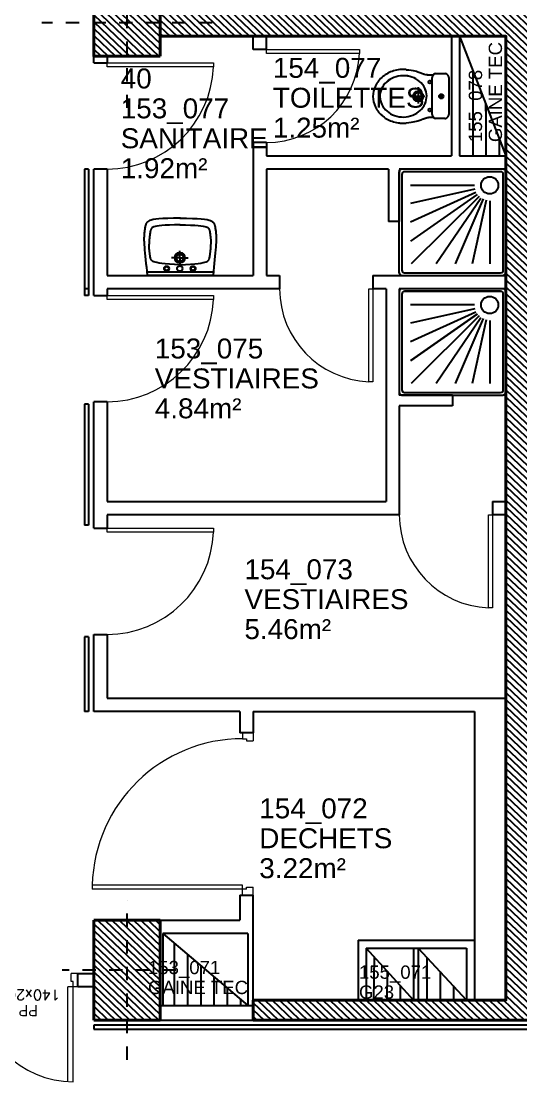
# Model space of a CAD drawing. Header units: metres. Extents: x -8 to 211, y -5 to 116.
# Drawn here: x 151.8 to 155.56, y 70.18 to 78.16 of the extents above; entities that cross this region are included whole.
import ezdxf
from ezdxf.enums import TextEntityAlignment as Align

# ---------------------------------------------------------------- set-up
doc = ezdxf.new("R2010")
doc.units = ezdxf.units.M
doc.header["$LTSCALE"] = 0.6
doc.header["$MEASUREMENT"] = 0
doc.linetypes.add('CACHÉ', pattern=[0.25, 0.125, -0.125])
doc.linetypes.add('CONTINU', pattern=[0])
doc.layers.get('0').update_dxf_attribs({"linetype": 'CONTINUOUS'})
for name, color, linetype in [('001axes', 1, 'CONTINUOUS'), ('006 sanitaire', 5, 'CONTINUOUS'), ('009 main courante', 181, 'CONTINUOUS'), ('011 S1', 1, 'CONTINUOUS'), ('A_Etiqu_Gaine', 8, 'CONTINUOUS'), ('A_Etiqu_Gaine_ancien', 8, 'CONTINUOUS'), ('A_Etiqu_Gaine_code', 8, 'CONTINUOUS'), ('A_Etiqu_Local', 8, 'CONTINUOUS'), ('A_Etiqu_Local_ancien', 8, 'CONTINUOUS'), ('A_HACH_STRUC', 7, 'CONTINUOUS'), ('A_MUR_CLOIS', 8, 'CONTINU')]:
    doc.layers.add(name, color=color, linetype=linetype)
for name, color, linetype, lineweight in [('A_MURS_STRU', 7, 'CONTINU', 40), ('A_PORTE', 8, 'CONTINU', 0), ('A_SANI', 5, 'CONTINU', 0)]:
    doc.layers.add(name, color=color, linetype=linetype, lineweight=lineweight)
doc.styles.add('Attribut', font='arial.ttf')
doc.styles.add('ROMANS8', font='romans8', dxfattribs={"height": 10})

# ---------------------------------------------------------------- blocks, each defined once
blk = doc.blocks.new('A_Etiqu_Local')
at = {"style": 'Attribut', "flags": 1}
for tag, p in [('CODE_HOPITAL', (-0.4463, 1.632)), ('CODE_SITE', (-0.4463, 1.407)), ('CODE_BATIMENT', (-0.4463, 1.182)), ('CODE_SECTEUR', (-0.4463, 0.957)), ('CODE_ETAGE', (-0.4463, 0.732)), ('NOM_NORMALISE', (-0.4463, -0.843)), ('SECTEUR_ACTIVITE', (-0.4463, -1.068)), ('SOUS_SECTEUR_ACTIVITE', (-0.4463, -1.293)), ('VOLUME', (-0.4463, -1.518)), ('SERVICE', (-0.4463, -1.743)), ('CODE_UG', (-0.4463, -1.968)), ('CODE_UA', (-0.4463, -2.193)), ('CODE_POLE', (-0.4463, -2.418)), ('OCCUPANT_EXTERNE', (-0.4463, -2.643)), ('DISPONIBILITE', (-0.4463, -2.868)), ('ACCES_HANDICAPES', (-0.4463, -3.093)), ('NATURE_SOL', (-0.4463, -3.318)), ('RISQUE_LABORATOIRE', (-0.4463, -3.543)), ('AMIANTE', (-0.4463, -3.768))]:
    blk.add_attdef(tag, p, '', height=0.15, dxfattribs=at)
at = {"layer": 'A_Etiqu_Local', "style": 'Attribut'}
for tag, p in [('CODE_PIECE', (-0.4463, 0.282)), ('NOM_USAGE', (-0.4463, 0.057)), ('SURFACE', (-0.4463, -0.168))]:
    blk.add_attdef(tag, p, '', height=0.15, dxfattribs=at)
at = {"layer": 'A_Etiqu_Local_ancien', "style": 'Attribut'}
blk.add_attdef('CODE_PIECE_ANCIEN', (-0.4463, 0.507), '', height=0.15, dxfattribs=at)
blk = doc.blocks.new('A_Etiqu_Gaine')
at = {"style": 'Attribut', "flags": 1}
for tag, p in [('CODE_HOPITAL', (-0.4323, 0.8651)), ('CODE_SITE', (-0.4323, 0.7151)), ('CODE_BATIMENT', (-0.4323, 0.5651)), ('CODE_SECTEUR', (-0.4323, 0.4151)), ('CODE_ETAGE', (-0.4323, 0.2651)), ('NOM_NORMALISE', (-0.4323, -0.3349)), ('SECTEUR_ACTIVITE', (-0.4323, -0.4849)), ('SOUS_SECTEUR_ACTIVITE', (-0.4323, -0.6349)), ('SURFACE', (-0.4323, -0.7849)), ('CODE_UG', (-0.4323, -0.9349)), ('CODE_POLE', (-0.4323, -1.0849)), ('AMIANTE', (-0.4323, -1.2349))]:
    blk.add_attdef(tag, p, '', height=0.1, dxfattribs=at)
at = {"layer": 'A_Etiqu_Gaine', "style": 'Attribut'}
blk.add_attdef('NOM_USAGE', (-0.4323, -0.1849), '', height=0.1, dxfattribs=at)
at = {"layer": 'A_Etiqu_Gaine_ancien', "style": 'Attribut'}
blk.add_attdef('CODE_PIECE_ANCIEN', (-0.4323, 0.1151), '', height=0.1, dxfattribs=at)
at = {"layer": 'A_Etiqu_Gaine_code', "style": 'Attribut'}
blk.add_attdef('CODE_PIECE', (-0.4323, -0.0349), '', height=0.1, dxfattribs=at)
blk = doc.blocks.new('P140-bt10')
for p, q in [((0.035, 0.815), (0.035, 0.1)), ((0.075, 0.8139), (0.075, 0.1)), ((1.425, 0.8139), (1.425, 0.1)), ((1.465, 0.815), (1.465, 0.1)), ((0, 0.1), (0, 0)), ((0, 0.1), (0.035, 0.1)), ((0.035, 0.1), (0.075, 0.1)), ((0.035, 0.1), (0.035, 0.06)), ((1.465, 0.1), (1.425, 0.1)), ((1.465, 0.1), (1.465, 0.06)), ((1.5, 0.1), (1.465, 0.1)), ((1.5, 0.1), (1.5, 0)), ((0, 0), (0.05, 0)), ((0.035, 0.06), (0.05, 0.06)), ((0.05, 0.06), (0.05, 0)), ((1.465, 0.06), (1.45, 0.06)), ((1.45, 0.06), (1.45, 0)), ((1.5, 0), (1.45, 0)), ((1.5, 0), (1.5, 0))]:
    blk.add_line(p, q)
for centre, start, end in [((0.035, 0.1), 0, 90), ((1.465, 0.1), 90, 180)]:
    blk.add_arc(centre, 0.715, start, end)
at = {"style": 'ROMANS8'}
for tag, p in [('DEF', (0.372, 0.2395)), ('DIM', (0.3671, 0.1221))]:
    blk.add_attdef(tag, text='', height=0.08, dxfattribs=at).set_placement(p, align=Align.CENTER)
blk = doc.blocks.new('A$C26E73A60')
at = {"layer": '006 sanitaire', "linetype": 'Continuous'}
for p, q in [((0.0118, 0.4748), (0.0152, 0.4899)), ((0.0152, 0.4899), (0.0191, 0.5014)), ((0.0191, 0.5014), (0.0233, 0.5101)), ((0.0233, 0.5101), (0.0278, 0.5167)), ((0.0278, 0.5167), (0.0302, 0.5195)), ((0.0302, 0.5195), (0.0327, 0.5219)), ((0.0327, 0.5219), (0.0354, 0.524)), ((0.0354, 0.524), (0.0382, 0.5259)), ((0.0382, 0.5259), (0.0413, 0.5276)), ((0.0413, 0.5276), (0.0447, 0.5291)), ((0.0447, 0.5291), (0.0483, 0.5305)), ((0.0483, 0.5305), (0.0524, 0.5317)), ((0.0524, 0.5317), (0.0568, 0.5328)), ((0.0568, 0.5328), (0.0616, 0.5339)), ((0.0616, 0.5339), (0.067, 0.5349)), ((0.067, 0.5349), (0.0727, 0.5359)), ((0.0683, 0.4744), (0.0716, 0.4798)), ((0.0716, 0.4798), (0.0733, 0.482)), ((0.0727, 0.5359), (0.0787, 0.5369)), ((0.0733, 0.482), (0.0751, 0.4839)), ((0.0751, 0.4839), (0.077, 0.4856)), ((0.077, 0.4856), (0.0789, 0.487)), ((0.0787, 0.5369), (0.085, 0.5378)), ((0.0789, 0.487), (0.081, 0.4883)), ((0.081, 0.4883), (0.0833, 0.4894)), ((0.0833, 0.4894), (0.0858, 0.4904)), ((0.085, 0.5378), (0.0915, 0.5386)), ((0.0858, 0.4904), (0.0885, 0.4913)), ((0.0885, 0.4913), (0.0914, 0.4922)), ((0.0914, 0.4922), (0.0947, 0.493)), ((0.0915, 0.5386), (0.098, 0.5395)), ((0.0947, 0.493), (0.102, 0.4946)), ((0.098, 0.5395), (0.1046, 0.5402)), ((0.102, 0.4946), (0.1103, 0.4961)), ((0.1046, 0.5402), (0.1111, 0.5409)), ((0.1103, 0.4961), (0.1196, 0.4976)), ((0.1111, 0.5409), (0.1175, 0.5415)), ((0.1175, 0.5415), (0.1237, 0.5421)), ((0.1196, 0.4976), (0.1295, 0.499)), ((0.1237, 0.5421), (0.1296, 0.5425)), ((0.1295, 0.499), (0.14, 0.5003)), ((0.1296, 0.5425), (0.1353, 0.5429)), ((0.1353, 0.5429), (0.1409, 0.5432)), ((0.14, 0.5003), (0.1509, 0.5015)), ((0.1409, 0.5432), (0.1465, 0.5434)), ((0.1465, 0.5434), (0.1522, 0.5435)), ((0.1509, 0.5015), (0.162, 0.5025)), ((0.1522, 0.5435), (0.158, 0.5436)), ((0.158, 0.5436), (0.164, 0.5435)), ((0.162, 0.5025), (0.1731, 0.5033)), ((0.164, 0.5435), (0.1704, 0.5433)), ((0.1704, 0.5433), (0.1772, 0.5431)), ((0.1731, 0.5033), (0.1842, 0.5039)), ((0.1772, 0.5431), (0.1845, 0.5427)), ((0.1842, 0.5039), (0.195, 0.5043)), ((0.1845, 0.5427), (0.2008, 0.5416)), ((0.21, 0.5039), (0.1993, 0.5043)), ((0.2008, 0.5416), (0.2194, 0.5402)), ((0.2211, 0.5033), (0.21, 0.5039)), ((0.2194, 0.5402), (0.2401, 0.5384)), ((0.2322, 0.5025), (0.2211, 0.5033)), ((0.2433, 0.5015), (0.2322, 0.5025)), ((0.2401, 0.5384), (0.2627, 0.5362)), ((0.2542, 0.5003), (0.2433, 0.5015)), ((0.2647, 0.499), (0.2542, 0.5003)), ((0.2627, 0.5362), (0.2872, 0.5339)), ((0.2747, 0.4976), (0.2647, 0.499)), ((0.2839, 0.4961), (0.2747, 0.4976)), ((0.2922, 0.4946), (0.2839, 0.4961)), ((0.2872, 0.5339), (0.3133, 0.5313)), ((0.2996, 0.493), (0.2922, 0.4946)), ((0.3028, 0.4922), (0.2996, 0.493)), ((0.3057, 0.4913), (0.3028, 0.4922)), ((0.3084, 0.4904), (0.3057, 0.4913)), ((0.3109, 0.4894), (0.3084, 0.4904)), ((0.3132, 0.4883), (0.3109, 0.4894)), ((0.3153, 0.487), (0.3132, 0.4883)), ((0.3133, 0.5313), (0.341, 0.5285)), ((0.3173, 0.4856), (0.3153, 0.487)), ((0.3191, 0.4839), (0.3173, 0.4856)), ((0.3209, 0.482), (0.3191, 0.4839)), ((0.3226, 0.4798), (0.3209, 0.482)), ((0.3259, 0.4744), (0.3226, 0.4798)), ((0.341, 0.5285), (0.37, 0.5256)), ((0.37, 0.5256), (0.4003, 0.5225)), ((0.4003, 0.5225), (0.4317, 0.5194)), ((0.4068, 0.5194), (0.4068, 0.0241)), ((0.4317, 0.5194), (0.4317, 0.0241)), ((0.002, 0.3648), (0.0038, 0.4012)), ((0.0038, 0.4012), (0.006, 0.4312)), ((0.006, 0.4312), (0.0087, 0.4555)), ((0.0087, 0.4555), (0.0118, 0.4748)), ((0.0534, 0.3819), (0.0551, 0.4075)), ((0.0551, 0.4075), (0.0572, 0.4282)), ((0.0572, 0.4282), (0.0596, 0.4447)), ((0.0596, 0.4447), (0.0622, 0.4574)), ((0.0622, 0.4574), (0.0652, 0.4671)), ((0.0652, 0.4671), (0.0683, 0.4744)), ((0.3291, 0.4671), (0.3259, 0.4744)), ((0.3322, 0.4574), (0.3291, 0.4671)), ((0.3353, 0.4447), (0.3322, 0.4574)), ((0.3382, 0.4282), (0.3353, 0.4447)), ((0.3412, 0.4075), (0.3382, 0.4282)), ((0.3441, 0.3819), (0.3412, 0.4075)), ((0, 0.2698), (0.0008, 0.3212)), ((0.0008, 0.3212), (0.002, 0.3648)), ((0.0512, 0.3135), (0.0521, 0.3508)), ((0.0521, 0.3508), (0.0534, 0.3819)), ((0.2982, 0.2698), (0.2982, 0.333)), ((0.347, 0.3508), (0.3441, 0.3819)), ((0.3499, 0.3135), (0.347, 0.3508)), ((0, 0.2737), (0.0008, 0.2223)), ((0.0508, 0.2696), (0.0512, 0.3135)), ((0.0508, 0.2729), (0.0512, 0.229)), ((0.2982, 0.2698), (0.2471, 0.2698)), ((0.2982, 0.2698), (0.2982, 0.2066)), ((0.2982, 0.2698), (0.3492, 0.2698)), ((0.3529, 0.2696), (0.3499, 0.3135)), ((0.3529, 0.2729), (0.3499, 0.229)), ((0.0008, 0.2223), (0.002, 0.1788)), ((0.002, 0.1788), (0.0038, 0.1423)), ((0.0512, 0.229), (0.0521, 0.1917)), ((0.0521, 0.1917), (0.0534, 0.1606)), ((0.0534, 0.1606), (0.0551, 0.135)), ((0.3441, 0.1606), (0.3412, 0.135)), ((0.347, 0.1917), (0.3441, 0.1606)), ((0.3499, 0.229), (0.347, 0.1917)), ((0.0038, 0.1423), (0.006, 0.1124)), ((0.006, 0.1124), (0.0087, 0.0881)), ((0.0087, 0.0881), (0.0118, 0.0687)), ((0.0551, 0.135), (0.0572, 0.1143)), ((0.0572, 0.1143), (0.0596, 0.0979)), ((0.0596, 0.0979), (0.0622, 0.0851)), ((0.0622, 0.0851), (0.0652, 0.0754)), ((0.3322, 0.0851), (0.3291, 0.0754)), ((0.3353, 0.0979), (0.3322, 0.0851)), ((0.3382, 0.1143), (0.3353, 0.0979)), ((0.3412, 0.135), (0.3382, 0.1143)), ((0.0118, 0.0687), (0.0152, 0.0537)), ((0.0152, 0.0537), (0.0191, 0.0422)), ((0.0191, 0.0422), (0.0233, 0.0334)), ((0.0233, 0.0334), (0.0278, 0.0268)), ((0.0278, 0.0268), (0.0302, 0.0241)), ((0.0302, 0.0241), (0.0327, 0.0217)), ((0.0327, 0.0217), (0.0354, 0.0195)), ((0.0354, 0.0195), (0.0382, 0.0176)), ((0.0382, 0.0176), (0.0413, 0.0159)), ((0.0413, 0.0159), (0.0447, 0.0144)), ((0.0447, 0.0144), (0.0483, 0.0131)), ((0.0483, 0.0131), (0.0524, 0.0119)), ((0.0524, 0.0119), (0.0568, 0.0108)), ((0.0568, 0.0108), (0.0616, 0.0097)), ((0.0616, 0.0097), (0.067, 0.0087)), ((0.0652, 0.0754), (0.0683, 0.0681)), ((0.067, 0.0087), (0.0727, 0.0077)), ((0.0683, 0.0681), (0.0716, 0.0627)), ((0.0716, 0.0627), (0.0733, 0.0605)), ((0.0727, 0.0077), (0.0787, 0.0067)), ((0.0733, 0.0605), (0.0751, 0.0586)), ((0.0751, 0.0586), (0.077, 0.0569)), ((0.077, 0.0569), (0.0789, 0.0555)), ((0.0787, 0.0067), (0.085, 0.0058)), ((0.0789, 0.0555), (0.081, 0.0542)), ((0.081, 0.0542), (0.0833, 0.0531)), ((0.0833, 0.0531), (0.0858, 0.0521)), ((0.085, 0.0058), (0.0915, 0.0049)), ((0.0858, 0.0521), (0.0885, 0.0512)), ((0.0885, 0.0512), (0.0914, 0.0503)), ((0.0914, 0.0503), (0.0947, 0.0495)), ((0.0915, 0.0049), (0.098, 0.0041)), ((0.0947, 0.0495), (0.102, 0.0479)), ((0.098, 0.0041), (0.1046, 0.0034)), ((0.102, 0.0479), (0.1103, 0.0464)), ((0.1046, 0.0034), (0.1111, 0.0027)), ((0.1103, 0.0464), (0.1196, 0.0449)), ((0.1111, 0.0027), (0.1175, 0.002)), ((0.1175, 0.002), (0.1237, 0.0015)), ((0.1196, 0.0449), (0.1297, 0.0435)), ((0.1237, 0.0015), (0.1296, 0.001)), ((0.1296, 0.001), (0.1353, 0.0006)), ((0.1297, 0.0435), (0.1403, 0.0422)), ((0.1353, 0.0006), (0.1409, 0.0004)), ((0.1403, 0.0422), (0.1514, 0.041)), ((0.1409, 0.0004), (0.1465, 0.0001)), ((0.1465, 0.0001), (0.1522, 0)), ((0.1514, 0.041), (0.1627, 0.04)), ((0.1522, 0), (0.158, 0)), ((0.158, 0), (0.164, 0.0001)), ((0.1627, 0.04), (0.1743, 0.0392)), ((0.164, 0.0001), (0.1704, 0.0002)), ((0.1704, 0.0002), (0.1772, 0.0005)), ((0.1743, 0.0392), (0.1858, 0.0385)), ((0.1772, 0.0005), (0.1845, 0.0009)), ((0.1845, 0.0009), (0.2008, 0.002)), ((0.1858, 0.0385), (0.1971, 0.0382)), ((0.2085, 0.0385), (0.1971, 0.0382)), ((0.2008, 0.002), (0.2194, 0.0034)), ((0.22, 0.0392), (0.2085, 0.0385)), ((0.2194, 0.0034), (0.2401, 0.0052)), ((0.2315, 0.04), (0.22, 0.0392)), ((0.2429, 0.041), (0.2315, 0.04)), ((0.2401, 0.0052), (0.2627, 0.0073)), ((0.2539, 0.0422), (0.2429, 0.041)), ((0.2646, 0.0435), (0.2539, 0.0422)), ((0.2627, 0.0073), (0.2872, 0.0097)), ((0.2746, 0.0449), (0.2646, 0.0435)), ((0.2839, 0.0464), (0.2746, 0.0449)), ((0.2922, 0.0479), (0.2839, 0.0464)), ((0.2872, 0.0097), (0.3133, 0.0123)), ((0.2996, 0.0495), (0.2922, 0.0479)), ((0.3028, 0.0503), (0.2996, 0.0495)), ((0.3057, 0.0512), (0.3028, 0.0503)), ((0.3084, 0.0521), (0.3057, 0.0512)), ((0.3109, 0.0531), (0.3084, 0.0521)), ((0.3132, 0.0542), (0.3109, 0.0531)), ((0.3153, 0.0555), (0.3132, 0.0542)), ((0.3133, 0.0123), (0.341, 0.0151)), ((0.3173, 0.0569), (0.3153, 0.0555)), ((0.3191, 0.0586), (0.3173, 0.0569)), ((0.3209, 0.0605), (0.3191, 0.0586)), ((0.3226, 0.0627), (0.3209, 0.0605)), ((0.3259, 0.0681), (0.3226, 0.0627)), ((0.3291, 0.0754), (0.3259, 0.0681)), ((0.341, 0.0151), (0.37, 0.018)), ((0.37, 0.018), (0.4003, 0.021)), ((0.4003, 0.021), (0.4317, 0.0241))]:
    blk.add_line(p, q, dxfattribs=at)
for centre, radius in [((0.3797, 0.3693), 0.0189), ((0.3797, 0.3693), 0.0144), ((0.2982, 0.2698), 0.0387), ((0.2982, 0.2698), 0.0274), ((0.3797, 0.2698), 0.0204), ((0.3797, 0.1703), 0.0189), ((0.3797, 0.1703), 0.0144)]:
    blk.add_circle(centre, radius, dxfattribs=at)

msp = doc.modelspace()

# ---------------------------------------------------------------- hatches: boundary and pattern name
at = {"layer": 'A_HACH_STRUC', "linetype": 'Continuous'}
h = msp.add_hatch(dxfattribs=at)
h.set_pattern_fill('ANSI31', color=8, scale=0.3, angle=-88.5553, style=0)
h.set_pattern_definition([(316.445, (152.349856, 77.896188), (0.0258395, 0.0271766), [])])
h.paths.add_polyline_path([(152.8499, 78.3962), (152.3499, 78.3962), (152.3499, 77.8962), (152.8499, 77.8962)])
h = msp.add_hatch(dxfattribs=at)
h.set_pattern_fill('ANSI31', color=8, scale=0.3, angle=-88.5553, style=0)
h.set_pattern_definition([(316.444697, (31.032763, 0), (0.02583954, 0.027176611), [])])
h.paths.add_polyline_path([(152.8499, 78.2462), (152.8499, 78.0462), (155.4499, 78.0462), (155.4499, 70.7962), (153.5495, 70.7962), (153.5495, 70.6462), (155.8699, 70.6462), (155.8699, 70.7962), (155.6499, 70.7962), (155.6499, 78.0462), (159.3999, 78.0462), (159.3999, 78.2462)])
h = msp.add_hatch(dxfattribs=at)
h.set_pattern_fill('ANSI31', color=8, scale=0.3, angle=-88.5553, style=0)
h.set_pattern_definition([(316.4447, (152.349856, 70.646182), (0.0258395, 0.0271766), [])])
h.paths.add_polyline_path([(152.8499, 71.3962), (152.3499, 71.3962), (152.3499, 70.6462), (152.8499, 70.6462)])

# ---------------------------------------------------------------- linework, layer by layer
at = {"layer": '001axes', "color": 8, "linetype": 'CACHÉ'}
for p, q in [((152.5999, 77.5062), (152.5999, 78.7862)), ((153.2399, 78.1462), (151.9599, 78.1462)), ((152.5999, 70.3462), (152.5999, 71.5462)), ((152.9657, 71.0212), (152.1113, 71.0212))]:
    msp.add_line(p, q, dxfattribs=at)
at = {"layer": '006 sanitaire', "color": 8, "linetype": 'Continuous'}
for p, q in [((154.7001, 77.7942), (154.7194, 77.7925)), ((154.7194, 77.7925), (154.7366, 77.7904)), ((154.7366, 77.79), (154.7518, 77.7876)), ((154.7518, 77.788), (154.7651, 77.7853)), ((154.7518, 77.7876), (154.7651, 77.7849)), ((154.7651, 77.7849), (154.7768, 77.7821)), ((154.7768, 77.7821), (154.7869, 77.7792)), ((154.7869, 77.7792), (154.7957, 77.7762)), ((154.7957, 77.7766), (154.8033, 77.7738)), ((154.8033, 77.7738), (154.8099, 77.7711)), ((154.8033, 77.7734), (154.8099, 77.7707)), ((154.8099, 77.7711), (154.8156, 77.7687)), ((154.8099, 77.7707), (154.8156, 77.7683)), ((154.8156, 77.7687), (154.8182, 77.7676)), ((154.8156, 77.7683), (154.8182, 77.7672)), ((154.8182, 77.7676), (154.8207, 77.7666)), ((154.8207, 77.7666), (154.823, 77.7656)), ((154.8207, 77.7662), (154.823, 77.7652)), ((154.823, 77.7656), (154.8252, 77.7647)), ((154.8252, 77.7644), (154.8274, 77.7635)), ((154.8274, 77.7639), (154.8295, 77.7632)), ((154.8274, 77.7635), (154.8295, 77.7628)), ((154.8295, 77.7632), (154.8315, 77.7624)), ((154.8295, 77.7628), (154.8315, 77.7621)), ((154.8315, 77.7624), (154.8336, 77.7618)), ((154.8336, 77.7618), (154.8356, 77.7612)), ((154.8356, 77.7612), (154.8377, 77.7606)), ((154.8356, 77.7608), (154.8377, 77.7602)), ((154.8377, 77.7606), (154.8398, 77.7601)), ((154.8377, 77.7602), (154.8398, 77.7597)), ((154.8398, 77.7597), (154.842, 77.7592)), ((154.842, 77.7596), (154.8442, 77.7591)), ((154.8442, 77.7588), (154.8465, 77.7583)), ((154.8465, 77.7587), (154.8487, 77.7583)), ((154.8465, 77.7583), (154.8487, 77.7579)), ((154.8487, 77.7583), (154.851, 77.7579)), ((154.8487, 77.7579), (154.851, 77.7576)), ((154.851, 77.7579), (154.8533, 77.7576)), ((154.8533, 77.7576), (154.8556, 77.7573)), ((154.8533, 77.7572), (154.8556, 77.7569)), ((154.8556, 77.7573), (154.8578, 77.757)), ((154.8578, 77.7566), (154.8601, 77.7564)), ((154.8601, 77.7568), (154.8645, 77.7563)), ((154.8601, 77.7564), (154.8645, 77.7559)), ((154.8645, 77.7559), (154.8689, 77.7556)), ((154.8689, 77.7556), (154.8731, 77.7553)), ((154.8731, 77.7557), (154.8774, 77.7555)), ((154.8731, 77.7553), (154.8774, 77.7551)), ((154.8774, 77.7551), (154.8817, 77.7549)), ((154.8817, 77.7553), (154.886, 77.7552)), ((154.8817, 77.7549), (154.886, 77.7549)), ((154.886, 77.7552), (154.8904, 77.7552)), ((154.886, 77.7549), (154.8904, 77.7548)), ((154.8904, 77.7552), (154.8948, 77.7551)), ((154.8904, 77.7548), (154.8948, 77.7548)), ((154.8948, 77.7548), (154.8994, 77.7547)), ((154.8954, 77.458), (154.8954, 77.7349)), ((154.8994, 77.7551), (154.9042, 77.7551)), ((154.8994, 77.7547), (154.9042, 77.7547)), ((154.9254, 77.7649), (154.9899, 77.7649)), ((155.0199, 77.7345), (155.0199, 77.4576)), ((154.7904, 77.662), (154.7904, 77.5399)), ((154.8392, 77.5936), (154.7269, 77.5936)), ((154.7001, 77.3938), (154.7194, 77.3967)), ((154.7001, 77.3934), (154.7194, 77.3963)), ((154.7194, 77.3967), (154.7366, 77.3996)), ((154.7366, 77.3993), (154.7518, 77.4021)), ((154.7518, 77.4025), (154.7651, 77.4053)), ((154.7651, 77.4049), (154.7768, 77.4077)), ((154.7768, 77.408), (154.7869, 77.4107)), ((154.7869, 77.4103), (154.7957, 77.4128)), ((154.7957, 77.4132), (154.8033, 77.4156)), ((154.8033, 77.4152), (154.8099, 77.4174)), ((154.8099, 77.4178), (154.8156, 77.4198)), ((154.8156, 77.4195), (154.8182, 77.4204)), ((154.8182, 77.4204), (154.8207, 77.4213)), ((154.8207, 77.4217), (154.823, 77.4226)), ((154.823, 77.4226), (154.8252, 77.4234)), ((154.8252, 77.4234), (154.8274, 77.4242)), ((154.8252, 77.423), (154.8274, 77.4238)), ((154.8274, 77.4242), (154.8295, 77.425)), ((154.8295, 77.425), (154.8315, 77.4258)), ((154.8295, 77.4246), (154.8315, 77.4254)), ((154.8315, 77.4258), (154.8336, 77.4265)), ((154.8336, 77.4265), (154.8356, 77.4272)), ((154.8356, 77.4269), (154.8377, 77.4276)), ((154.8377, 77.4276), (154.8398, 77.4283)), ((154.8398, 77.4287), (154.842, 77.4294)), ((154.842, 77.4291), (154.8442, 77.4298)), ((154.8442, 77.4302), (154.8465, 77.4309)), ((154.8442, 77.4298), (154.8465, 77.4305)), ((154.8465, 77.4305), (154.8487, 77.4312)), ((154.8487, 77.4312), (154.851, 77.4318)), ((154.851, 77.4318), (154.8533, 77.4324)), ((154.8533, 77.4328), (154.8556, 77.4334)), ((154.8533, 77.4324), (154.8556, 77.433)), ((154.8556, 77.4334), (154.8578, 77.434)), ((154.8556, 77.433), (154.8578, 77.4336)), ((154.8578, 77.434), (154.8601, 77.4345)), ((154.8578, 77.4336), (154.8601, 77.4341)), ((154.8601, 77.4345), (154.8645, 77.4354)), ((154.8645, 77.4354), (154.8689, 77.4361)), ((154.8689, 77.4361), (154.8731, 77.4366)), ((154.8689, 77.4357), (154.8731, 77.4362)), ((154.8731, 77.4366), (154.8774, 77.437)), ((154.8774, 77.437), (154.8817, 77.4373)), ((154.8774, 77.4367), (154.8817, 77.437)), ((154.8817, 77.4373), (154.886, 77.4375)), ((154.8817, 77.437), (154.886, 77.4372)), ((154.886, 77.4372), (154.8904, 77.4373)), ((154.8904, 77.4377), (154.8948, 77.4377)), ((154.8948, 77.4377), (154.8994, 77.4377)), ((154.8948, 77.4373), (154.8994, 77.4374)), ((154.8994, 77.4377), (154.9042, 77.4377)), ((154.8994, 77.4374), (154.9042, 77.4374)), ((154.9899, 77.428), (154.9254, 77.428)), ((154.9899, 77.4276), (154.9254, 77.4276)), ((154.6479, 76.2635), (154.6479, 77.026)), ((154.6674, 77.0068), (154.6674, 76.2863)), ((155.4274, 77.0463), (154.6679, 77.0463)), ((155.4104, 77.0268), (154.6874, 77.0268)), ((155.4304, 76.2863), (155.4304, 77.0068)), ((155.4474, 76.2664), (155.4474, 77.0259)), ((155.2134, 76.9241), (154.7332, 76.9241)), ((155.2159, 76.8952), (154.7332, 76.7879)), ((155.2232, 76.8708), (154.7332, 76.6465)), ((155.2232, 76.8704), (154.7332, 76.6462)), ((155.2329, 76.8562), (154.7332, 76.5052)), ((155.2476, 76.8416), (154.7381, 76.3346)), ((155.2622, 76.8266), (154.9258, 76.3342)), ((155.2793, 76.8217), (155.0672, 76.3342)), ((155.3012, 76.8123), (155.1964, 76.3346)), ((155.3012, 76.8119), (155.1964, 76.3342)), ((155.328, 76.8071), (155.328, 76.3342)), ((154.6874, 76.2663), (155.4104, 76.2663)), ((153.2465, 76.2468), (152.7512, 76.2468)), ((153.2465, 76.2464), (152.7512, 76.2464)), ((154.6659, 76.2468), (154.668, 76.2468)), ((154.6659, 76.2468), (155.4274, 76.2468)), ((154.6659, 76.2465), (154.668, 76.2465)), ((154.6659, 76.2464), (155.4274, 76.2464)), ((154.6674, 76.1069), (154.6674, 75.3864)), ((155.4274, 76.1468), (154.6679, 76.1468)), ((155.4274, 76.1464), (154.6679, 76.1464)), ((155.4104, 76.1273), (154.6874, 76.1273)), ((155.4104, 76.1269), (154.6874, 76.1269)), ((155.4304, 75.3864), (155.4304, 76.1069)), ((155.4474, 75.3673), (155.4474, 76.1268)), ((155.2134, 76.0249), (154.7332, 76.0249)), ((155.2159, 75.9957), (154.7332, 75.8884)), ((155.2159, 75.9953), (154.7332, 75.8881)), ((155.2232, 75.9713), (154.7332, 75.747)), ((155.2329, 75.9567), (154.7332, 75.6057)), ((155.2329, 75.9563), (154.7332, 75.6053)), ((155.2476, 75.9421), (154.7381, 75.4351)), ((155.2476, 75.9417), (154.7381, 75.4347)), ((155.2622, 75.9274), (154.9258, 75.4351)), ((155.2793, 75.9226), (155.0672, 75.4351)), ((155.2793, 75.9222), (155.0672, 75.4347)), ((155.3012, 75.9128), (155.1964, 75.4351)), ((155.328, 75.9076), (155.328, 75.4347)), ((154.6659, 75.3473), (154.668, 75.3473)), ((154.6659, 75.3469), (155.4274, 75.3469)), ((154.6874, 75.3668), (155.4104, 75.3668)), ((154.6874, 75.3664), (155.4104, 75.3664))]:
    msp.add_line(p, q, dxfattribs=at)
for centre, radius in [((154.8783, 77.7014), 0.0105), ((154.7904, 77.594), 0.0383), ((154.7904, 77.594), 0.0276), ((154.9637, 77.5936), 0.0166), ((154.9637, 77.594), 0.00963), ((154.9637, 77.5936), 0.000007), ((154.8783, 77.4915), 0.0105), ((155.328, 76.9244), 0.0647), ((155.328, 76.0246), 0.0647)]:
    msp.add_circle(centre, radius, dxfattribs=at)
for centre, radius, start, end in [((154.6719, 77.5596), 0.2348, 106.69969, 128.97872), ((154.6791, 77.5359), 0.26, 85.53657, 106.69926), ((154.6561, 77.5791), 0.2098, 128.97894, 153.48154), ((154.6586, 77.5849), 0.1581, 132.63973, 156.06195), ((154.6708, 77.5717), 0.1761, 111.28133, 132.63897), ((154.6708, 77.5713), 0.1761, 111.28133, 132.63897), ((154.679, 77.5507), 0.1986, 71.08941, 111.2684), ((154.679, 77.5503), 0.1986, 71.08941, 111.2684), ((154.6863, 77.572), 0.1761, 49.7317, 71.08934), ((154.6979, 77.5857), 0.1581, 26.3097, 49.73192), ((154.6979, 77.5854), 0.1581, 26.3097, 49.73192), ((154.9254, 77.7345), 0.03, 89.999, 179.99909), ((154.9899, 77.7349), 0.03, 0.00187, 90.00195), ((154.6291, 77.5926), 0.1796, 153.48107, 179.99958), ((154.6399, 77.5932), 0.1377, 156.06169, 206.3221), ((154.7162, 77.5948), 0.1377, 336.06169, 26.28815), ((154.7162, 77.5944), 0.1377, 336.06169, 26.28815), ((154.6283, 77.593), 0.1787, 179.99999, 206.62297), ((154.6534, 77.6056), 0.2069, 206.62296, 231.33762), ((154.6534, 77.6052), 0.2069, 206.62296, 231.33762), ((154.6582, 77.6022), 0.1581, 206.30986, 229.73207), ((154.6699, 77.6156), 0.1761, 229.7317, 251.08934), ((154.6854, 77.6163), 0.1761, 291.2818, 312.63944), ((154.6976, 77.6031), 0.1581, 312.63921, 336.06143), ((154.6691, 77.6252), 0.232, 231.3375, 253.77953), ((154.6768, 77.6517), 0.2596, 253.77924, 274.98033), ((154.6768, 77.6513), 0.2596, 253.77924, 274.98033), ((154.6772, 77.6369), 0.1986, 251.08941, 291.29174), ((154.9254, 77.458), 0.03, 179.99709, 269.99718), ((154.9899, 77.4576), 0.03, 270.00091, 0.001), ((154.6874, 77.0068), 0.02, 90.00139, 180.00148), ((154.6874, 77.0064), 0.02, 90.00139, 180.00148), ((155.4104, 77.0068), 0.02, 0.00139, 90.00148), ((155.4104, 77.0064), 0.02, 0.00139, 90.00148), ((155.4274, 77.0259), 0.02, 0.00139, 90.00148), ((154.6662, 76.2651), 0.0183, 174.64329, 268.9855), ((154.6874, 76.2863), 0.02, 179.99996, 270.00004), ((155.4104, 76.2863), 0.02, 269.99996, 0.00004), ((155.4274, 76.2668), 0.02, 269.99996, 0.00004), ((155.4274, 76.2664), 0.02, 269.99996, 0.00004), ((154.6679, 76.1268), 0.02, 89.92179, 179.9218), ((154.6679, 76.1264), 0.02, 89.92179, 179.9218), ((154.6874, 76.1069), 0.02, 90.00139, 180.00148), ((155.4104, 76.1069), 0.02, 0.00139, 90.00148), ((155.4274, 76.1268), 0.02, 0.00139, 90.00148), ((155.4274, 76.1264), 0.02, 0.00139, 90.00148), ((154.6874, 75.3868), 0.02, 179.99996, 270.00004), ((154.6874, 75.3864), 0.02, 179.99996, 270.00004), ((155.4104, 75.3868), 0.02, 269.99996, 0.00004), ((155.4104, 75.3864), 0.02, 269.99996, 0.00004), ((154.6662, 75.3656), 0.0183, 174.64329, 268.9855), ((154.6662, 75.3653), 0.0183, 174.64329, 268.9855), ((155.4274, 75.3673), 0.02, 269.99996, 0.00004)]:
    msp.add_arc(centre, radius, start, end, dxfattribs=at)
at = {"layer": '009 main courante', "color": 8, "linetype": 'Continuous'}
for p, q in [((152.2799, 77.0462), (152.2799, 76.0962)), ((152.3099, 77.0462), (152.2799, 77.0462)), ((152.3099, 77.0462), (152.3099, 76.0962)), ((152.3099, 76.1464), (152.2799, 76.1464)), ((152.3099, 76.0962), (152.2799, 76.0962)), ((152.2799, 75.2772), (152.2799, 74.3675)), ((152.3099, 75.2772), (152.2799, 75.2772)), ((152.3099, 75.2772), (152.3099, 74.3675)), ((152.3099, 74.3675), (152.2799, 74.3675)), ((152.3099, 73.5288), (152.2799, 73.5288)), ((152.2799, 73.5288), (152.2799, 72.9666)), ((152.3099, 73.5288), (152.3099, 72.9666)), ((152.3099, 72.9666), (152.2799, 72.9666)), ((152.3499, 70.6062), (152.3499, 70.5762))]:
    msp.add_line(p, q, dxfattribs=at)
for points in [[(155.8699, 70.6062), (152.3499, 70.6062)], [(152.3499, 70.5762), (155.8699, 70.5762)]]:
    msp.add_lwpolyline(points, dxfattribs=at)
at = {"layer": '011 S1', "color": 8, "linetype": 'Continuous'}
msp.add_lwpolyline([(154.6479, 76.1265), (154.6479, 75.364)], dxfattribs=at)
msp.add_arc((154.6679, 77.0259), 0.02, 89.92179, 179.9218, dxfattribs=at)
at = {"layer": 'A_MUR_CLOIS', "color": 8, "linetype": 'Continuous'}
for p, q in [((153.5479, 77.9459), (153.5479, 78.0462)), ((153.6479, 77.9459), (153.6479, 78.0462)), ((155.0399, 78.0462), (155.0399, 77.1459)), ((155.0999, 78.0462), (155.0999, 77.1459)), ((155.0999, 78.0462), (155.4499, 77.1459)), ((153.6479, 77.9459), (153.5479, 77.9459)), ((152.3499, 77.8462), (152.3499, 77.8962)), ((152.4499, 77.8962), (152.4499, 77.8462)), ((152.3499, 77.8462), (152.4499, 77.8462)), ((155.1999, 77.789), (155.1999, 77.1459)), ((155.2999, 77.5318), (155.2999, 77.1459)), ((153.6479, 77.2462), (153.5479, 77.2462)), ((153.5479, 77.2462), (153.5479, 76.2464)), ((153.6479, 77.2462), (153.6479, 77.1459)), ((155.3999, 77.2709), (155.3999, 77.1459)), ((153.6479, 77.1459), (155.0399, 77.1459)), ((155.0999, 77.1459), (155.4499, 77.1459)), ((152.4499, 77.0462), (152.3499, 77.0462)), ((152.3499, 76.0964), (152.3499, 77.0462)), ((152.4499, 77.0462), (152.4499, 76.2464)), ((153.6479, 77.0459), (153.6479, 76.2464)), ((154.5679, 77.0459), (153.6479, 77.0459)), ((154.5679, 77.0459), (154.5679, 76.6521)), ((155.4499, 77.0459), (154.6479, 77.0459)), ((154.6479, 77.0401), (154.6479, 76.6521)), ((154.6479, 76.6521), (154.5679, 76.6521)), ((152.4499, 76.2464), (153.5479, 76.2464)), ((153.6479, 76.2464), (153.7479, 76.2464)), ((153.7479, 76.2464), (153.7479, 76.1464)), ((154.4479, 76.2464), (154.4479, 76.1464)), ((154.4479, 76.2464), (155.4499, 76.2464)), ((152.4499, 76.1464), (152.4499, 76.0964)), ((153.7479, 76.1464), (152.4499, 76.1464)), ((154.5479, 76.1464), (154.4479, 76.1464)), ((154.5479, 76.1464), (154.5479, 74.5464)), ((155.4499, 76.1464), (154.6479, 76.1464)), ((154.6479, 76.1464), (154.6479, 75.3469)), ((152.3499, 76.0964), (152.4499, 76.0964)), ((155.0489, 75.3469), (154.6479, 75.3469)), ((155.0489, 75.3469), (155.0489, 75.2669)), ((152.4499, 75.2964), (152.3499, 75.2964)), ((152.3499, 74.3464), (152.3499, 75.2964)), ((152.4499, 75.2964), (152.4499, 74.5464)), ((155.0489, 75.2669), (154.6479, 75.2669)), ((154.6479, 75.2669), (154.6479, 74.4464)), ((152.4499, 74.5464), (154.5479, 74.5464)), ((155.3479, 74.5464), (155.3479, 74.4464)), ((155.3479, 74.5464), (155.4499, 74.5464)), ((152.4499, 74.4464), (152.4499, 74.3464)), ((154.6479, 74.4464), (152.4499, 74.4464)), ((155.4499, 74.4464), (155.3479, 74.4464)), ((152.3499, 74.3464), (152.4499, 74.3464)), ((152.3499, 73.5464), (152.4499, 73.5464)), ((152.3499, 72.9662), (152.3499, 73.5464)), ((152.4499, 73.5464), (152.4499, 73.0662)), ((152.4499, 73.0662), (155.4499, 73.0662)), ((153.4495, 72.9662), (152.3499, 72.9662)), ((153.4495, 72.9662), (153.4495, 72.8059)), ((153.5495, 72.9662), (153.5495, 72.8059)), ((155.2145, 72.9662), (155.2145, 70.7962)), ((153.5495, 72.8059), (153.4495, 72.8059)), ((153.4495, 71.5862), (153.4495, 71.3962)), ((153.5495, 70.7562), (153.5495, 71.5862)), ((152.8499, 71.3962), (153.4495, 71.3962)), ((153.5097, 71.2962), (152.8697, 71.2962)), ((152.8697, 71.2962), (153.5097, 70.7562)), ((153.5097, 71.2962), (153.5097, 70.7562)), ((154.3395, 71.2462), (154.3395, 70.7962)), ((152.954, 71.2251), (152.954, 70.7562)), ((154.3995, 71.1862), (154.7545, 70.7962)), ((154.3995, 71.1862), (154.3995, 70.7962)), ((154.7545, 71.1862), (154.7545, 70.7962)), ((154.7895, 71.1862), (155.1545, 70.7962)), ((154.7895, 71.1862), (154.7895, 70.7962)), ((155.1545, 71.1862), (155.1545, 70.7962)), ((153.054, 71.1407), (153.054, 70.7562)), ((154.459, 71.1208), (154.4545, 70.7962)), ((154.8545, 71.1167), (154.8545, 70.7962)), ((153.154, 71.0563), (153.154, 70.7562)), ((154.5575, 71.0126), (154.5545, 70.7962)), ((154.9545, 71.0099), (154.9545, 70.7962)), ((153.254, 70.9719), (153.254, 70.7562)), ((153.354, 70.8876), (153.354, 70.7562)), ((154.6545, 70.903), (154.6545, 70.7962)), ((155.0545, 70.903), (155.0545, 70.7962)), ((153.454, 70.8032), (153.454, 70.7562)), ((152.8499, 70.7562), (153.5495, 70.7562))]:
    msp.add_line(p, q, dxfattribs=at)
at = {"layer": 'A_MUR_CLOIS', "color": 8}
for p, q in [((153.5495, 72.9662), (155.2145, 72.9662)), ((152.8697, 71.2962), (152.8697, 70.7562)), ((152.8499, 70.6462), (153.5495, 70.6462))]:
    msp.add_line(p, q, dxfattribs=at)
at = {"layer": 'A_MUR_CLOIS', "color": 8, "linetype": 'Continuous'}
for points in [[(153.4495, 71.5862), (153.5495, 71.5862)], [(154.3395, 71.2462), (155.2145, 71.2462)], [(154.3995, 71.1862), (155.1545, 71.1862)]]:
    msp.add_lwpolyline(points, dxfattribs=at)
msp.add_lwpolyline([(152.2299, 70.8965), (152.2299, 70.9965), (152.3499, 70.9965), (152.3499, 70.8965)], close=True, dxfattribs=at)
at = {"layer": 'A_MURS_STRU', "color": 8, "linetype": 'Continuous'}
for p, q in [((152.3499, 71.3962), (152.8499, 71.3962)), ((152.3499, 70.6462), (152.3499, 71.3962)), ((152.8499, 70.6462), (152.8499, 71.3962)), ((152.8499, 70.6462), (152.3499, 70.6462))]:
    msp.add_line(p, q, dxfattribs=at)
msp.add_lwpolyline([(152.8499, 77.8962), (152.3499, 77.8962), (152.3499, 78.3962), (152.8499, 78.3962)], close=True, dxfattribs=at)
for points in [[(153.5495, 70.7962), (155.4499, 70.7962), (155.4499, 78.0462), (152.8499, 78.0462)], [(155.6499, 70.7962), (155.8699, 70.7962), (155.8699, 70.6462), (153.5495, 70.6462), (153.5495, 70.7962)]]:
    msp.add_lwpolyline(points, dxfattribs=at)
at = {"layer": 'A_PORTE', "color": 8}
for p, q in [((153.4695, 72.8059), (153.4695, 72.7621)), ((153.5495, 72.8059), (153.4695, 72.8059)), ((153.4695, 72.7621), (153.4973, 72.7621)), ((153.4973, 72.7621), (153.4973, 72.7461)), ((153.5495, 72.8059), (153.5495, 72.7461)), ((153.4973, 72.7461), (153.5495, 72.7461)), ((152.3379, 71.6601), (152.3379, 71.6301)), ((153.4695, 71.6601), (152.3379, 71.6601)), ((153.4695, 71.5862), (153.4695, 71.6601)), ((153.4973, 71.6301), (153.4973, 71.6461)), ((153.4973, 71.6461), (153.5495, 71.6461)), ((153.5495, 71.5862), (153.5495, 71.6461)), ((153.4973, 71.6301), (152.3379, 71.6301)), ((153.5495, 71.5862), (153.4695, 71.5862))]:
    msp.add_line(p, q, dxfattribs=at)
at = {"layer": 'A_PORTE', "color": 8, "linetype": 'Continuous'}
for points in [[(153.6479, 77.9462), (154.3479, 77.9462), (154.3479, 77.9162), (153.6479, 77.9162)], [(152.4499, 77.8462), (153.2499, 77.8462), (153.2499, 77.8162), (152.4499, 77.8162)], [(154.4479, 76.1464), (154.4479, 75.4464), (154.4179, 75.4464), (154.4179, 76.1464)], [(152.4499, 76.0964), (153.2499, 76.0964), (153.2499, 76.0664), (152.4499, 76.0664)], [(155.3479, 74.4464), (155.3479, 73.7464), (155.3179, 73.7464), (155.3179, 74.4464)], [(152.4499, 74.3464), (153.2499, 74.3464), (153.2499, 74.3164), (152.4499, 74.3164)]]:
    msp.add_lwpolyline(points, close=True, dxfattribs=at)
for centre, radius, start, end in [((153.6474, 77.9474), 0.7012, 270.04016, 357.45085), ((152.4494, 77.8472), 0.801, 270.03056, 357.77969), ((154.4479, 76.1464), 0.7, 180, 267.54347), ((152.4494, 76.0975), 0.801, 270.03056, 357.77969), ((155.3491, 74.4469), 0.7012, 180.0399, 267.45119), ((152.4494, 74.3475), 0.801, 270.03056, 357.77969)]:
    msp.add_arc(centre, radius, start, end, dxfattribs=at)
at = {"layer": 'A_PORTE', "color": 8}
msp.add_arc((153.4695, 71.6301), 1.132, 90, 178.48138, dxfattribs=at)

# ---------------------------------------------------------------- block references
at = {"layer": 'A_Etiqu_Gaine', "color": 8, "rotation": 90}
msp.add_blockref('A_Etiqu_Gaine', (155.2356, 77.6818), dxfattribs=at).add_auto_attribs({'CODE_PIECE': '155_078', 'NOM_USAGE': 'GAINE TEC '})
at = {"layer": 'A_Etiqu_Gaine', "color": 8}
for p, values in [((153.1897, 71.0262), {'CODE_PIECE': '153_071', 'NOM_USAGE': 'GAINE TEC'}), ((154.777, 70.9912), {'CODE_PIECE': '155_071', 'NOM_USAGE': 'G23'})]:
    msp.add_blockref('A_Etiqu_Gaine', p, dxfattribs=at).add_auto_attribs(values)
at = {"layer": 'A_Etiqu_Local', "color": 8}
ref = msp.add_blockref('A_Etiqu_Local', (154.1429, 77.4512), dxfattribs=at)
ref.add_attrib('CODE_PIECE', '154_077', (153.6966, 77.7332), dxfattribs={"height": 0.15, "style": 'Attribut'})
ref.add_attrib('NOM_USAGE', 'TOILETTES', (153.6966, 77.5082), dxfattribs={"height": 0.15, "style": 'Attribut'})
ref.add_attrib('SURFACE', '1.25m²', (153.6966, 77.2832), dxfattribs={"height": 0.15, "style": 'Attribut'})
ref = msp.add_blockref('A_Etiqu_Local', (152.9989, 77.1463), dxfattribs=at)
ref.add_attrib('CODE_PIECE', '153_077', (152.5525, 77.4283), dxfattribs={"height": 0.15, "style": 'Attribut'})
ref.add_attrib('CODE_PIECE_ANCIEN', '40', (152.5525, 77.6533), dxfattribs={"layer": 'A_Etiqu_Local_ancien', "height": 0.15, "style": 'Attribut'})
ref.add_attrib('NOM_USAGE', 'SANITAIRE', (152.5525, 77.2033), dxfattribs={"height": 0.15, "style": 'Attribut'})
ref.add_attrib('SURFACE', '1.92m²', (152.5525, 76.9783), dxfattribs={"height": 0.15, "style": 'Attribut'})
ref = msp.add_blockref('A_Etiqu_Local', (153.2551, 75.3401), dxfattribs=at)
ref.add_attrib('CODE_PIECE', '153_075', (152.8087, 75.6221), dxfattribs={"height": 0.15, "style": 'Attribut'})
ref.add_attrib('NOM_USAGE', 'VESTIAIRES', (152.8087, 75.3971), dxfattribs={"height": 0.15, "style": 'Attribut'})
ref.add_attrib('SURFACE', '4.84m²', (152.8087, 75.1721), dxfattribs={"height": 0.15, "style": 'Attribut'})
ref = msp.add_blockref('A_Etiqu_Local', (153.9294, 73.6796), dxfattribs=at)
ref.add_attrib('CODE_PIECE', '154_073', (153.483, 73.9615), dxfattribs={"height": 0.15, "style": 'Attribut'})
ref.add_attrib('NOM_USAGE', 'VESTIAIRES', (153.483, 73.7365), dxfattribs={"height": 0.15, "style": 'Attribut'})
ref.add_attrib('SURFACE', '5.46m²', (153.483, 73.5115), dxfattribs={"height": 0.15, "style": 'Attribut'})
ref = msp.add_blockref('A_Etiqu_Local', (154.0408, 71.8812), dxfattribs=at)
ref.add_attrib('CODE_PIECE', '154_072', (153.5945, 72.1632), dxfattribs={"height": 0.15, "style": 'Attribut'})
ref.add_attrib('NOM_USAGE', 'DECHETS', (153.5945, 71.9382), dxfattribs={"height": 0.15, "style": 'Attribut'})
ref.add_attrib('SURFACE', '3.22m²', (153.5945, 71.7132), dxfattribs={"height": 0.15, "style": 'Attribut'})
at = {"layer": 'A_PORTE', "color": 8, "rotation": 180}
msp.add_blockref('P140-bt10', (152.2299, 70.9965), dxfattribs=at).add_auto_attribs({'DEF': 'PP', 'DIM': '140x204'})
at = {"layer": 'A_SANI', "color": 8, "rotation": 270}
msp.add_blockref('A$C26E73A60', (152.7271, 76.6781), dxfattribs=at)

doc.saveas('drawing.dxf')
